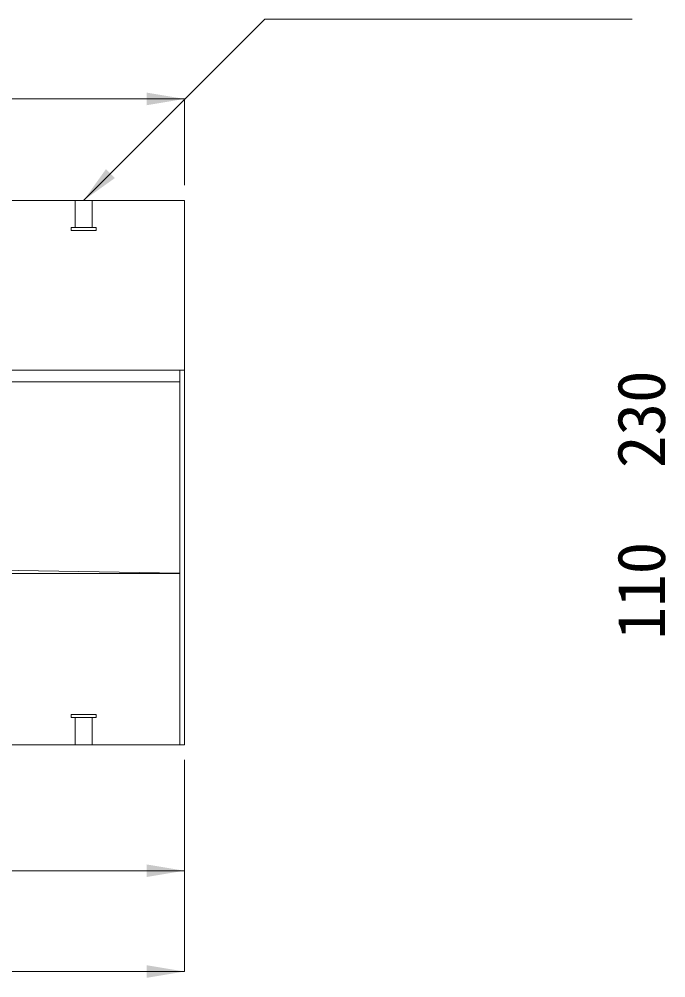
# Model space of a CAD drawing. Units: millimetres at full size; details may follow other scales. Extents: x -36174 to -11409, y 24892 to 47415.
# Drawn here: x -19774 to -19133, y 36613 to 37564 of the extents above; entities that cross this region are included whole.
import ezdxf
from ezdxf.enums import TextEntityAlignment as Align

# ---------------------------------------------------------------- set-up
doc = ezdxf.new("R2010")
doc.units = ezdxf.units.MM
doc.header["$LTSCALE"] = 30
doc.linetypes.add('USER1', pattern=[1.35, 0.75, -0.6])
doc.linetypes.add('USER2', pattern=[2, 1, -1])
for name, color, linetype, lineweight in [('側溝・本体', 7, 'Continuous', 9), ('寸法線', 7, 'Continuous', 9), ('本体', 2, 'Continuous', 20), ('ｲﾝｻｰﾄ', 3, 'USER1', 9)]:
    doc.layers.add(name, color=color, linetype=linetype, lineweight=lineweight)
doc.styles.add('ＭＳ ゴシック', font='')
doc.styles.get('ＭＳ ゴシック').set_extended_font_data('MS Gothic')

# ---------------------------------------------------------------- blocks, each defined once
blk = doc.blocks.new('filled_arrow')
at = {"color": 0, "linetype": 'Continuous', "lineweight": -2}
blk.add_solid([(7.5, 1.25), (0, 0), (7.5, -1.25)], dxfattribs=at)

msp = doc.modelspace()

# ---------------------------------------------------------------- linework, layer by layer
at = {"layer": '側溝・本体'}
for p, q in [((-20601.94, 37216.06), (-19609.94, 37216.06)), ((-20601.94, 37204.56), (-19614.44, 37204.56)), ((-20209.94, 37024.56), (-19614.44, 37014.63)), ((-20601.94, 37014.56), (-19614.44, 37014.56))]:
    msp.add_line(p, q, dxfattribs=at)
at = {"layer": '側溝・本体', "lineweight": 5}
msp.add_line((-19614.44, 37216.06), (-19614.44, 36844.56), dxfattribs=at)
at = {"layer": '寸法線'}
for p, q in [((-20061.94, 37485.22), (-19609.94, 37485.22)), ((-19609.94, 37399.56), (-19609.94, 37485.22)), ((-19609.94, 36829.56), (-19609.94, 36619.56)), ((-19609.94, 36829.56), (-19609.94, 36719.56)), ((-20085.94, 36719.56), (-19609.94, 36719.56)), ((-20607.94, 36619.56), (-19609.94, 36619.56))]:
    msp.add_line(p, q, dxfattribs=at)
msp.add_lwpolyline([(-19709.94, 37384.56), (-19530.17, 37564.33), (-19166.14, 37564.33)], dxfattribs=at)
at = {"layer": '本体'}
for p, q in [((-20607.94, 37384.56), (-19609.94, 37384.56)), ((-19609.94, 37384.56), (-19609.94, 36844.56)), ((-20607.94, 36844.56), (-19609.94, 36844.56))]:
    msp.add_line(p, q, dxfattribs=at)
at = {"layer": 'ｲﾝｻｰﾄ', "linetype": 'USER2'}
for p, q in [((-19718.44, 37384.56), (-19718.44, 37357.56)), ((-19701.44, 37384.56), (-19701.44, 37357.56)), ((-19722.44, 37357.56), (-19697.44, 37357.56)), ((-19722.44, 37357.56), (-19722.44, 37354.56)), ((-19697.44, 37357.56), (-19697.44, 37354.56)), ((-19722.44, 37354.56), (-19697.44, 37354.56)), ((-19722.44, 36871.56), (-19722.44, 36874.56)), ((-19722.44, 36874.56), (-19697.44, 36874.56)), ((-19722.44, 36871.56), (-19697.44, 36871.56)), ((-19718.44, 36844.56), (-19718.44, 36871.56)), ((-19701.44, 36844.56), (-19701.44, 36871.56)), ((-19697.44, 36871.56), (-19697.44, 36874.56))]:
    msp.add_line(p, q, dxfattribs=at)
at = {"layer": 'ｲﾝｻｰﾄ'}
for p, q in [((-19718.44, 37384.56), (-19701.44, 37384.56)), ((-19718.44, 36844.56), (-19701.44, 36844.56))]:
    msp.add_line(p, q, dxfattribs=at)

# ---------------------------------------------------------------- block references
at = {"layer": '寸法線', "xscale": 5, "yscale": 5}
for p, rotation in [((-19609.94, 37485.22), 180), ((-19709.94, 37384.56), 45), ((-19609.94, 36719.56), 180), ((-19609.94, 36619.56), 180)]:
    msp.add_blockref('filled_arrow', p, dxfattribs=dict(at, rotation=rotation))

# ---------------------------------------------------------------- texts
at = {"layer": '寸法線', "style": 'ＭＳ ゴシック'}
for s, p in [('230', (-19157.15, 37167.45)), ('110', (-19157.15, 36997.45))]:
    msp.add_text(s, height=47.47, rotation=90, dxfattribs=at).set_placement(p, align=Align.MIDDLE_CENTER)

doc.saveas('drawing.dxf')
